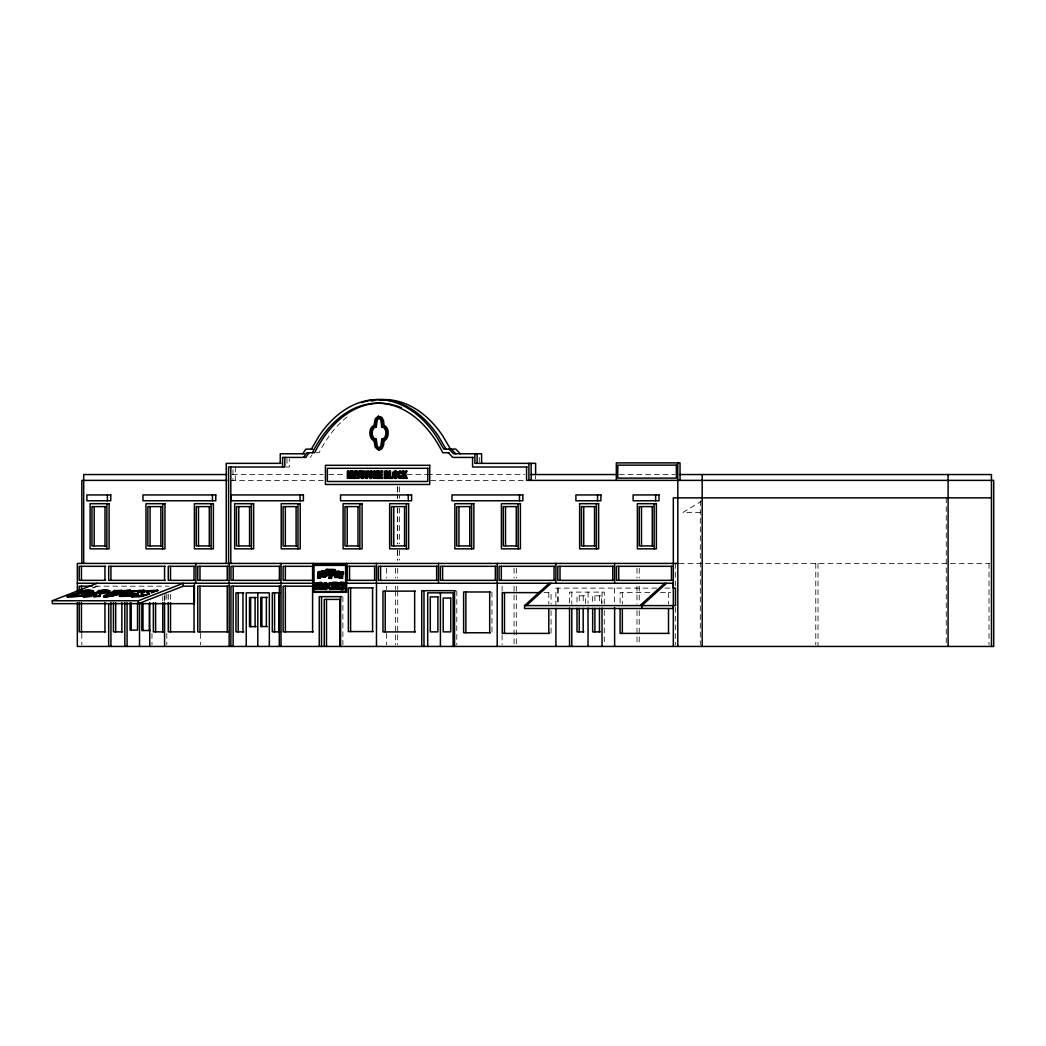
<?xml version="1.0" encoding="UTF-8"?>
<svg xmlns="http://www.w3.org/2000/svg" width="1046" height="1046" viewBox="0 0 1046 1046"><rect width="100%" height="100%" fill="white"/><g stroke="black" fill="none" stroke-linecap="round" stroke-linejoin="round"><path stroke-width="0.75" stroke-dasharray="5 3.75" d="M310.309 457.416L311.917 455.075M702.18 500.773L682.96 512.422L700.585 512.422M92.623 587.917L97.108 586.178M93.002 587.917L97.474 586.178M316.127 452.735L319.108 452.735A129.73 82.935 90 0 1 348.057 416.243M286.133 467L289.311 467L289.311 459.011M232.343 474.544L323.227 474.544M328.732 474.544L345.062 474.544M407.129 474.544L426.716 474.544M427.448 474.544L524.647 474.544M619.324 474.544L675.193 474.544M230.813 480.375L323.227 480.375M430.704 480.375L524.647 480.375M679.194 563.415L989.843 563.415M95.304 586.178L168.955 586.178M656.783 588.114L555.91 588.114L555.91 605.595M664.903 588.114L671.388 588.114M543.985 592.624L551.046 592.624L551.046 604.039M649.775 592.611L620.095 592.611L620.095 604.026M660.444 592.611L670.748 592.611M988.993 563.415L988.993 644.82M946.251 497.857L946.251 644.807M818.024 563.415L818.024 646.441M815.775 563.415L815.775 644.82M700.323 500.773L700.31 644.82M675.337 563.415L675.337 586.205M675.337 607.373L675.337 644.82M668.512 592.611L668.512 604.026M639.224 568.292L639.224 578.059M639.224 586.205L639.224 602.483M639.224 610.629L639.224 644.82M636.988 568.292L636.988 578.059M636.988 586.205L636.988 604.117M636.988 610.629L636.988 644.82M622.331 592.611L622.331 603.973M614.617 588.114L614.617 604.313M604.261 604.091L604.261 592.114L569.547 592.114L569.547 603.294M604.261 610.498L604.261 644.807M602.025 592.114L602.025 603.294M601.685 603.647L601.685 595.802L592.664 595.802L592.664 603.647M599.45 595.802L599.45 603.647M594.899 595.802L594.899 603.647M588.035 592.114L588.035 603.294M585.42 603.647L585.42 595.802L577 595.802L577 603.647M583.184 595.802L583.184 603.647M579.236 595.802L579.236 603.647M571.796 592.114L571.796 604.091M558.159 588.114L558.159 604M557.78 588.114L557.78 605.595M551.046 610.563L551.046 633.405M548.797 592.624L548.797 604.039M535.617 476.008L535.617 478.924M516.306 568.292L516.306 578.059M516.306 586.205L516.306 644.82M514.057 568.292L514.057 578.059M514.057 586.205L514.057 644.82M502.119 586.205L502.119 591.082M502.119 635.04L502.119 644.82M491.947 591.984L491.947 632.765M479.277 457.416L479.277 462.214M456.788 590.676L456.788 644.846M399.585 486.887L399.585 498.288M399.585 508.055L399.585 543.868M399.585 550.379L399.585 560.159M397.715 486.887L397.715 498.288M397.715 508.055L397.715 543.868M397.715 550.379L397.715 560.159M397.715 568.292L397.715 578.059M397.715 586.205L397.715 589.46M397.715 591.082L397.715 644.82M397.336 486.887L397.336 498.288M397.336 508.055L397.336 543.868M397.336 550.379L397.336 560.159M395.48 568.292L395.48 578.059M395.48 586.205L395.48 589.46M395.48 591.082L395.48 644.82M386.654 568.292L386.654 578.059M386.654 586.205L386.654 589.46M386.654 633.418L386.654 644.82M342.879 596.638L342.879 644.833M286.983 458.566L286.983 463.352M235.298 467L235.298 480.375M232.97 469.759L232.97 480.375M200.414 633.418L200.414 644.82M170.524 594.337L170.524 600.862M168.275 594.337L168.275 600.862M166.798 594.311L166.798 600.835M166.798 633.405L166.798 644.82M165.02 594.468L165.02 600.966M164.562 595.945L164.562 600.835M162.784 596.089L162.784 600.966M151.971 633.445L151.971 644.82M81.823 633.418L81.823 644.82"/><path stroke-width="1.5" d="M281.008 646.441L281.073 563.415M230.878 646.441L230.97 586.178L280.014 586.178M233.114 646.441L233.206 586.178M279.295 646.441L279.387 586.178M329.137 569.795L330.497 570.253L330.575 573.666L329.804 573.666L329.137 569.455L331.634 569.495L330.889 575.705L327.947 570.868L328.614 575.627L326.117 575.601C327.594 570.148 324.626 570.423 325.293 575.666A2.014 1.294 -90 0 1 324.861 576.817C321.384 579.549 320.821 570.894 322.181 570.998C323.109 572.45 321.776 579.223 325.646 576.817A2.014 1.294 -90 0 0 326.064 575.666L326.104 575.182M323.502 571.378L325.672 571.848L325.594 576.111A1.373 0.889 -90 0 1 325.136 576.712C321.841 578.137 321.318 569.73 325.084 571.404M324.273 571.378L323.711 575.47L324.469 576.791A1.373 0.889 -90 0 0 324.822 576.111L324.273 571.038M326.038 571.43L326.823 571.09L321.41 570.998M327.594 573.809C326.3 578.804 326.077 569.299 326.927 569.403M326.888 575.261L326.117 575.601M331.621 569.835C326.993 569.338 333.125 583.04 327.176 570.868L327.241 574.842L328.614 575.627M329.032 578.32L329.817 577.353L329.032 578.32L331.517 578.346L331.53 577.379L329.045 577.353M329.908 569.795L329.137 569.455M330.85 569.835L331.634 569.495M339.296 577.523L338.525 577.523L337.989 574.62L336.394 574.463C334.825 580.504 341.205 573.6 339.296 577.523L334.785 577.444L334.838 571.26L335.609 571.26L336.145 576.568L334.785 577.104M335.557 577.104L334.785 577.444M336.394 574.071L336.42 571.678L337.675 571.887A2.314 1.491 -90 0 1 338.146 572.894L338.368 571.325L339.152 571.325L339.139 572.907C334.092 575.614 340.055 571.482 338.512 575.614L337.727 577.013L336.498 576.947M336.394 574.463L337.27 576.947M337.165 574.071L336.995 571.691M338.812 573.783L340.447 572.463A7.152 4.615 -90 0 1 341.035 572.424C339.074 571.443 338.629 575.954 338.826 572.005L339.597 572.005M342.604 577.915L341.218 577.3L341.258 572.437L342.029 572.437C345.232 580.347 336.917 580.295 340.264 572.424M341.833 577.915L342.604 578.255M341.258 572.437A7.152 4.615 -90 0 1 341.846 572.502L343.454 573.849L343.467 572.084L338.826 572.005M114.851 591.238L114.472 590.964M374.063 425.356L375.213 418.858L378.482 416.086L381.751 418.858L382.901 425.356C388.471 427.513 388.471 438.627 382.901 440.797L381.751 447.296L378.482 450.055L375.213 447.296L374.063 440.797C368.257 438.732 368.336 425.709 375.174 425.356L372.337 427.618M375.187 426.912L376.155 419.956L378.482 417.942L380.809 419.956L381.777 426.912C387.295 427.592 387.295 438.562 381.777 439.228L380.809 446.184L378.482 448.211L376.155 446.184L375.187 439.228C369.277 438.509 369.761 426.049 376.312 426.912L377.266 419.956L378.77 418.165L380.43 418.165M382.901 425.356C389.74 425.709 389.818 438.732 384.026 440.797L383.568 445.361L381.934 448.786L379.606 450.055L377.266 448.786M335.701 589.042L335.779 587.12M336.381 589.042L336.446 587.12L333.7 588.506L333.582 586.048L334.942 586.113L335.374 587.159M99.004 595.723L100.05 596.377L98.978 595.919M321.044 586.27C321.946 592.415 317.043 587.421 318.808 583.237C321.004 580.164 325.633 585.42 321.553 585.995C321.357 588.506 326.339 589.473 321.815 589.042L320.521 586.27M338.329 588.127L338.878 589.042L332.027 589.042L332.563 583.563L331.151 583.132C323.292 581.851 331.726 594.573 331.517 587.277L330.026 588.558A1.543 0.981 -90 0 1 329.412 587.957C327.79 585.917 330.497 580.543 331.347 585.132L332.262 585.132L332.236 582.897M336.106 589.042L336.106 582.897M336.106 588.702C338.643 589.277 338.695 582.727 336.106 583.237M341.414 589.042C344.735 585.865 334.746 580.046 345.428 582.897C341.767 586.231 347.154 591.892 339.1 589.042L337.819 586.27M318.389 571.796C321.135 569.704 321.344 575.967 319.971 572.24A1.36 0.876 -90 0 0 319.383 571.9L318.729 573.156L320.939 575.47L320.285 577.693L317.67 577.797L317.644 575.562L318.664 575.562C319.357 579.667 322.547 575.588 318.978 574.751M314.951 585.329L316.624 582.792M335.374 584.596L333.582 585.655L333.582 583.289L335.491 583.472A2.288 1.464 -90 0 1 335.962 584.466M136.346 596.063L137.941 594.22L136.398 595.802M402.279 473.132L400.683 473.472L399.258 472.413A1.621 1.033 -90 0 0 398.761 473.171L398.761 476.296A1.595 1.02 -90 0 0 399.258 477.068L399.703 477.211A1.451 0.928 -90 0 0 400.461 476.636L400.723 475.682L401.612 476.126L400.67 478.127L398.526 477.891A3.164 2.014 -90 0 1 397.781 476.309C395.937 473.315 400.579 468.425 401.599 473.132L402.279 473.132L401.52 471.471L399.572 471.288M400.723 475.682L402.292 476.126L401.821 477.551L400.736 478.401L399.206 477.891A3.164 2.014 -90 0 1 398.448 476.309M401.389 475.682L401.141 476.636A1.451 0.928 -90 0 1 400.383 477.211L399.925 477.068A1.451 0.928 -90 0 1 399.559 476.375M343.18 582.897L343.794 583.563L342.879 586.008L342.513 582.897M343.977 582.897L343.546 586.008M317.879 572.607L317.801 572.947A1.844 1.19 -90 0 0 317.958 574.346C321.423 575.627 319.043 579.549 317.644 575.562M318.651 572.607L318.572 572.947A1.844 1.19 -90 0 0 318.585 573.849M327.019 587.551C325.084 591.918 323.868 581.445 326.797 583.668A3.02 1.935 -90 0 1 327.542 585.211C325.842 597.606 319.357 578.438 326.94 584.021M398.448 473.21L398.892 472.021M361.288 472.008L361.197 473.825M343.114 584.858L343.18 583.237M336.25 587.12L335.583 588.545L333.7 588.506M369.356 472.949L370.833 471.105M393.505 472.949L395.519 471.04M387.818 476.518L386.079 477.12M359.628 471.158L358.582 473.995L357.497 471.158L350.135 471.158L348.266 474.335L350.815 471.158M331.517 587.277C329.752 593.37 326.247 580.674 331.83 583.132M358.347 478.323L358.347 475.315L360.02 471.158M355.745 471.158L357.418 475.302L357.418 478.323L359.013 478.323L359.013 475.315L360.7 471.158L358.961 471.158L357.902 473.995L356.83 471.158M372.271 476.584L372.428 473.223M393.937 472.884L393.937 476.584L396.029 477.054M396.434 476.584L396.591 473.223A1.752 1.124 -90 0 0 395.793 472.308L394.577 472.308M332.197 587.277L330.693 588.558A1.543 0.981 -90 0 1 330.091 587.957C328.457 585.917 331.164 580.543 332.013 585.132M321.985 585.342L320.364 585.865L320.364 583.289L322.05 583.943M363.668 476.61L362.439 477.146L361.145 475.852C366.231 479.866 356.15 469.929 363.145 471.367A2.014 1.281 -90 0 1 363.799 472.74L364.479 472.74A2.014 1.281 -90 0 0 363.812 471.367L361.851 471.288M324.365 584.099L325.698 582.792L327.62 583.576A3.02 1.935 -90 0 1 328.209 585.211L327.385 588.65L325.306 588.99M311.368 449.1L319.226 435.672A133.391 85.275 90 0 1 435.921 435.672L443.779 449.1L455.768 449.1L460.24 453.768M99.069 595.998L100.795 593.409L109.869 590.872M351.469 478.323L349.652 473.943L351.378 471.158M352.149 478.323L350.332 473.943L352.057 471.158M406.554 478.323L404.737 473.943L406.463 471.158M403.351 478.323L404.096 474.962L405.351 478.323L407.221 478.323L405.403 473.943L407.129 471.158L405.22 471.158L403.351 474.335L403.351 471.158M348.266 478.323L348.266 476.152L349.691 474.962L348.946 478.323L347.35 478.323L347.35 471.158L348.946 471.158L348.946 474.335M404.018 471.158L402.422 471.158L402.422 478.323L404.018 478.323L404.763 474.962L406.031 478.323M317.67 577.797C323.724 579.34 319.984 573.953 320.154 571.914A1.36 0.876 -90 0 1 320.743 572.24C321.41 575.901 322.599 570.606 320.364 571.927M333.779 569.809C336.014 568.488 334.812 573.783 334.158 570.135A1.36 0.876 -90 0 0 333.569 569.795L332.903 571.051L334.968 572.868L334.903 575.065L331.072 575.692L331.059 573.443L332.079 573.456C335.975 578.373 332.236 570.789 332.785 569.795A1.36 0.876 -90 0 1 333.386 570.135C334.759 573.862 334.537 567.599 331.804 569.678A1.844 1.19 -90 0 0 331.281 570.488L331.203 570.828A1.844 1.19 -90 0 0 331.373 572.227C334.825 573.509 332.445 577.431 331.059 573.443M329.621 575.692L332.288 575.392M302.673 453.768L305.89 449.1L312.61 449.1M303.588 457.416L306.805 452.735L314.624 452.735A129.73 82.935 -90 0 1 392.263 404.684M309.041 452.735L305.824 457.416L282.59 457.416L282.59 467M316.428 582.727L318.599 582.897L318.625 585.132L317.709 585.132C316.48 579.994 313.787 587.198 316.193 588.715A1.857 1.19 -90 0 0 316.873 588.65A1.857 1.19 -90 0 0 317.539 588.65C316.193 589.669 314.728 583.197 317.539 583.276M317.513 583.132L318.35 582.897M331.151 583.132C332.21 581.04 345.206 582.714 338.852 585.995C337.806 588.65 343.454 589.225 341.99 588.414M99.305 595.592L100.861 593.683C114.655 592.624 109.32 587.577 98.899 590.977M345.428 583.237C343.376 582.975 341.467 588.937 344.278 588.702M96.559 593.945L93.944 596.717L100.05 596.377M107.411 595.88L121.99 590.585L113.922 590.637M122.827 596.024L132.28 591.958L139.563 590.951M93.46 591.369C85.929 596.651 75.338 596.285 67.088 596.717C75.94 596.821 85.942 596.756 93.525 591.644L93.421 590.938C82.882 587.277 78.568 594.965 67.088 596.717M386.968 478.27C388.537 476.322 388.981 469.863 384.3 471.158L384.3 478.323L386.523 478.323M387.255 474.518C389.622 474.57 388.563 469.955 386.131 471.158M139.772 591.317L137.68 592.821L139.719 590.833L132.214 591.683L124.683 594.494L122.866 596.259L127.481 596.063L131.221 594.559L130.083 593.945L131.195 594.376M93.944 596.717L95.513 595.226M673.245 605.595L673.245 608.497L524.543 608.497L524.543 605.595L549.189 583.263M526.413 605.595L551.059 583.263M640.021 605.595L664.668 583.263M666.524 583.263L641.878 605.595L641.878 608.497M153.487 591.395L151.709 592.677L153.357 590.715L147.591 591.487L146.793 592.311L149.434 593.592L143.707 595.762L131.626 596.717L140.975 596.56L149.5 593.867L146.858 592.585M385.359 438.248L381.777 439.228M318.115 588.493C319.2 583.106 319.278 591.435 315.16 588.741A2.824 1.804 -90 0 1 314.401 587.394L315.147 583.25L318.18 583.132M318.795 588.493L315.827 588.741A2.824 1.804 -90 0 1 315.081 587.394L314.911 586.022M363.093 472.295C363.629 473.184 360.242 472.387 364.243 474.675C366.754 478.218 359.955 480.232 360.255 475.995L361.824 475.852M333.988 585.655L335.583 584.596L335.583 587.159L333.988 586.048M319.174 571.796L321.135 571.927M321.553 585.995L322.495 584.008L321.017 582.897M338.852 585.995L339.793 584.008L338.303 582.897M371.866 477.054L370.297 476.231L370.441 472.884A1.752 1.124 -90 0 1 371.238 472.308L371.631 472.308A1.752 1.124 -90 0 1 371.879 472.426M114.785 590.964C83.902 603.398 126.305 592.52 130.606 590.31C127.455 592.86 84.203 603.464 114.315 591.5M90.636 595.802C91.342 597.567 91.512 593.213 96.493 593.67M90.701 596.076L95.957 593.67M146.937 592.101L153.422 590.99M105.502 591.631L97.801 593.54M362.687 478.388C367.512 476.257 359.105 473.014 362.413 472.295M371.173 478.375L372.755 476.296L372.572 472.557A3.086 1.974 -90 0 0 371.591 471.275L371.16 471.092M395.336 478.375L396.918 476.296L396.735 472.557A3.086 1.974 -90 0 0 395.754 471.275L395.323 471.092M137.68 592.821L144.113 590.31L131.482 591.042L120.382 594.795A9.819 1.804 -13 0 0 119.506 596.155L128.632 596.142L138.098 593.88L130.541 596.168L119.571 596.429A9.819 1.804 -13 0 1 120.434 595.069M131.561 596.442L137.941 594.22M131.626 596.717L138.007 594.494M137.614 592.546L144.113 590.31M151.644 592.402L157.763 590.31L151.709 592.677M194.412 583.263L194.412 603.647L52.3 603.647L52.3 600.744L97.108 583.263M67.022 596.442L83.013 590.859L81.863 590.637M81.928 590.925L82.726 590.31M91.669 596.377C66.63 599.188 105.777 592.167 98.311 590.637M83.523 596.717L98.86 591.513M98.376 590.925L99.174 590.31M97.003 593.265C114.72 586.937 101.867 593.788 97.069 593.54M98.389 593.03L105.476 591.042M83.458 596.442L91.603 596.102M93.879 596.442L99.985 596.102M113.988 590.912L114.772 590.31M130.606 590.31C123.729 589.382 122.447 593.67 113.818 595.579A4.72 0.863 -13 0 1 110.732 596.181L107.346 595.605L121.924 590.31M123.873 590.925L124.683 590.31M130.083 593.945L138.033 593.605M130.149 594.22L138.098 593.88M122.8 595.985L131.221 594.559M138.399 600.744L183.207 583.263L183.207 586.178L138.399 603.647L138.399 600.744L52.3 600.744M400.683 473.472L401.599 473.132M123.376 593.71L131.535 591.33L140.426 590.441M378.39 416.413L381.934 417.354L383.568 420.793L384.026 425.356M380.43 447.989L378.77 447.989L377.266 446.184L376.312 439.228C370.794 438.562 370.794 427.592 376.312 426.912M320.573 585.865L321.436 584.466L320.586 583.289M337.871 585.865L338.734 584.466L337.884 583.289M136.438 595.985L143.668 594.834L141.066 593.409L145.329 591.291L157.763 590.31M157.828 590.585L155.671 590.559M144.178 590.585L142.073 590.545M318.808 588.702L320.024 588.427L319.357 588.427M332.027 588.702L333.229 588.427L332.563 588.427M371.356 471.04C367.329 470.595 367.355 478.885 371.369 478.44M370.689 478.44L373.239 476.924L373.239 472.557A3.086 1.974 -90 0 0 372.271 471.275L370.676 471.04M362.923 473.263L364.518 473.21M385.856 478.323L388.484 477.604L387.935 474.518M381.777 426.912L382.901 426.912M375.187 439.228L376.312 439.228M374.063 440.797L375.174 440.797L372.337 438.536M382.901 440.797L384.026 440.797M449.192 452.735L442.759 452.735A129.73 82.935 90 0 0 312.388 452.735M304.582 453.768L280.263 453.768L280.263 463.352M473.276 457.416L452.813 457.416L448.342 452.735M280.916 463.352L226.25 463.352L226.25 563.415M527.223 467L472.557 467L472.557 457.416M386.419 472.347L385.216 472.347L385.216 474.008L386.876 473.72L386.536 472.374M349.652 473.943L350.332 473.943M404.737 473.943L405.403 473.943M226.864 474.544L83.68 474.544L83.68 563.415M531.133 474.544L616.342 474.544M679.704 474.544L991.464 474.544L991.464 646.441M357.418 475.302L358.098 475.302L358.098 478.323M358.347 475.315L359.013 475.315M386.641 475.198L385.216 475.198L385.216 477.12L387.046 476.78L386.484 475.224M360.255 475.995L362.805 478.453M348.266 476.152L348.946 476.152M401.612 476.126L402.292 476.126M403.351 476.152L404.018 476.152M226.864 480.375L81.823 480.375L81.823 563.415M991.464 497.857L673.323 497.857L673.323 646.441M105.607 506.604L91.956 506.604L91.956 545.934L105.607 545.934M161.476 506.604L147.839 506.604L147.839 545.934L161.476 545.934M209.906 506.604L196.256 506.604L196.256 545.934L209.906 545.934M250.164 506.604L236.514 506.604L236.514 545.934L250.164 545.934M296.724 506.604L283.074 506.604L283.074 545.934L296.724 545.934M358.608 506.604L344.958 506.604L344.958 545.934L358.608 545.934M405.168 506.604L391.518 506.604L391.518 545.934L405.168 545.934M470.36 506.604L456.71 506.604L456.71 545.934L470.36 545.934M516.92 506.604L503.27 506.604L503.27 545.934L516.92 545.934M595.135 506.604L581.498 506.604L581.498 545.934L595.135 545.934M652.874 506.604L639.224 506.604L639.224 545.934L652.874 545.934M677.808 563.415L77.339 563.415L77.339 591.356M346.631 564.5L312.846 564.5L312.846 592.311L346.631 592.311L346.631 563.415M346.056 565.389L313.408 565.389L313.408 591.435L346.056 591.435M105.594 566.317L79.208 566.317L79.208 580.347L105.594 580.347M165.203 566.317L108.679 566.317L108.679 580.347L165.203 580.347M194.661 566.317L168.275 566.317L168.275 580.347L194.661 580.347M227.923 566.317L197.759 566.317L197.759 580.347L227.923 580.347M280.014 566.317L230.97 566.317L230.97 580.347L280.014 580.347M313.277 566.317L283.113 566.317L283.113 580.347L313.277 580.347M375.253 566.317L347.324 566.317L347.324 580.347L375.253 580.347M437.267 566.317L378.338 566.317L378.338 580.347L437.267 580.347M495.974 566.317L440.366 566.317L440.366 580.347L495.974 580.347M554.681 566.317L499.073 566.317L499.073 580.347L554.681 580.347M613.374 566.317L557.78 566.317L557.78 580.347L613.374 580.347M672.081 566.317L616.486 566.317L616.486 580.347L672.081 580.347M77.339 583.263L313.29 583.263M318.808 583.237L319.488 582.897M332.027 583.237L333.086 583.38M340.264 583.237L341.506 583.616M342.016 583.367L344.435 583.433M346.174 583.263L673.323 583.263M332.563 583.563L333.243 583.563M341.99 583.446L342.657 583.446M343.794 583.563L344.474 583.563M92.074 586.178L79.208 586.178L79.208 591.068M182.828 586.178L194.412 586.178M227.923 586.178L197.759 586.178L197.759 631.876L227.923 631.876M313.277 586.178L283.113 586.178L283.113 631.876L313.277 631.876M319.278 586.205L316.572 586.205L317.16 588.388M338.486 586.27L337.662 586.27L337.701 588.401L338.878 588.702M316.572 586.545L317.448 586.597M331.752 587.499L332.432 587.499M373.2 587.878L348.357 587.878L348.357 631.575L373.2 631.575M321.828 587.551L320.364 586.27L321.083 588.401M336.642 588.427L337.322 588.427M337.701 588.401L338.368 588.401M320.403 588.401L321.58 588.702M85.707 590.585L90.061 590.585M102.312 590.585L105.371 590.585M117.701 590.585L121.99 590.585M126.226 590.585L130.672 590.585M455.232 590.676L421.734 590.676L421.734 646.441M415.301 591.134L382.98 591.134L382.98 631.915L415.301 631.915M490.313 591.984L463.626 591.984L463.626 632.765L490.313 632.765M539.161 592.624L502.237 592.624L502.237 633.405L549.438 633.405M243.796 592.834L235.938 592.834L235.938 631.876L243.796 631.876M279.962 592.834L272.313 592.834L272.313 631.876L279.962 631.876M341.349 596.638L319.278 596.638L319.278 646.441M256.218 597.514L249.51 597.514L249.51 626.646L256.218 626.646M267.475 597.41L260.768 597.41L260.768 626.541L267.475 626.541M340.486 599.41L324.26 599.41L324.26 646.441M524.543 605.595L675.494 605.595L675.494 588.114L673.245 588.114L673.245 583.263M150.428 630.529L141.851 630.529L141.851 603.294M105.594 631.876L79.208 631.876L79.208 602.496M122.696 631.876L113.439 631.876L113.439 602.601M163.451 631.876L153.357 631.876L153.357 602.601M194.661 631.876L168.275 631.876L168.275 602.496M583.877 631.876L577 631.876L577 608.354M600.326 631.876L592.664 631.876L592.664 608.354M669.139 633.392L620.095 633.392L620.095 608.929M330.575 573.666L327.66 569.429L329.804 573.666M333.949 569.547L334.968 569.56M326.143 569.756L326.927 569.756M321.41 571.338L322.181 571.338M320.534 571.665L321.553 571.665M321.906 571.678L322.678 571.678M333.962 571.665L335.609 571.6M335.387 571.94L336.158 571.94M343.467 572.084L342.696 572.084L342.46 573.849M320.547 573.77L321.567 573.783M327.843 575.287L328.614 575.287M337.1 574.542L337.518 575.601L339.401 575.588M335.335 576.843L336.106 576.843M331.53 577.379L330.745 578.346L331.517 578.346M318.102 577.51L318.873 577.51M339.597 577.876L340.381 577.876L339.597 578.216M326.156 569.403L328.431 569.429M334.838 571.26L339.152 571.325M336.42 571.678L338.446 571.887A2.314 1.491 -90 0 1 338.917 572.894L339.139 572.907M342.029 572.437L343.454 573.849M337.544 573.025L337.518 575.601M332.079 573.456C330.222 578.686 337.257 573.927 332.38 572.646M318.664 575.562L318.677 577.81M385.752 472.347L387.412 472.465L387.543 473.72L385.83 474.008L385.896 472.347M154.154 590.454C150.297 590.559 142.884 590.885 141.563 593.984C147.8 594.729 137.562 597.933 136.281 595.775M385.961 475.198L387.621 475.433M108.052 590.611L109.869 590.938M91.172 590.611L93.486 591.212M395.532 478.44L393.911 477.473L393.335 475.59M123.82 590.637L124.866 590.912L113.753 595.305A4.72 0.863 -13 0 1 110.667 595.906L107.385 595.789M323.985 588.702L322.233 585.995M370.885 478.375L369.29 476.309M362.557 475.185L361.681 474.675M334.55 569.809L332.576 569.678A1.844 1.19 -90 0 0 332.066 570.488L331.987 570.828A1.844 1.19 -90 0 0 332.144 572.227M384.693 427.369L385.359 427.892M451.297 449.1L455.755 453.768M449.048 449.1L453.519 453.768L481.605 453.768L481.605 463.352M324.992 588.571C323.528 573.744 329.908 593.461 324.168 587.342M450.499 449.1L442.641 435.672A133.391 85.275 -90 0 0 379.476 399.768M446.027 449.1L438.156 435.672A133.391 85.275 90 0 0 367.015 401.076M339.532 585.995L341.284 589.042M339.126 587.551L339.78 589.042M356.411 471.158L358.098 475.302M375.632 474.819L377.018 478.323M334.38 588.506L334.249 586.048M374.533 471.158L376.416 475.943L376.416 471.158L377.946 471.158L377.946 478.323L376.351 478.323L374.494 473.655L374.494 478.323M350.109 476.074L350.946 478.323M349.024 474.962L350.279 478.323L356.111 478.323L356.111 477.12L352.881 477.12L352.881 475.159L355.849 475.159L355.849 473.956L352.881 473.956L352.881 472.374L356.019 472.374L356.019 471.158M342.068 584.976L342.604 586.414M318.141 584.256L318.376 585.132M401.363 473.472L399.938 472.413A1.621 1.033 -90 0 0 399.428 473.171L399.428 476.296M331.569 582.897L331.595 585.132M317.919 582.897L317.945 585.132M948.107 474.544L948.107 646.441M702.18 474.544L702.18 646.441M680.044 480.375L680.044 462.894L616.342 462.894L616.342 480.375M677.808 462.894L677.808 646.441M671.467 566.317L671.467 580.347M668.512 608.929L668.512 633.392M655.633 494.941L655.633 500.773M654.129 503.688L654.129 548.836M652.273 506.604L652.273 545.934M641.473 506.604L641.473 545.934M622.331 608.68L622.331 633.392M618.722 566.317L618.722 580.347M614.617 563.415L614.617 583.263M614.617 607.556L614.617 646.441M612.76 566.317L612.76 580.347M602.025 608.092L602.025 646.441M599.45 608.354L599.45 631.876M597.567 494.941L597.567 500.773M596.39 503.688L596.39 548.836M594.899 608.354L594.899 631.876M594.533 506.604L594.533 545.934M588.035 608.092L588.035 646.441M583.733 506.604L583.733 545.934M583.184 608.354L583.184 631.876M579.236 608.354L579.236 631.876M571.796 608.864L571.796 646.441M569.547 608.092L569.547 646.441M560.015 566.317L560.015 580.347M555.91 563.415L555.91 583.263M555.91 608.497L555.91 646.441M554.053 566.317L554.053 580.347M548.797 608.929L548.797 633.405M535.617 474.544L535.617 463.352L474.884 463.352L474.884 453.768M531.133 463.352L531.133 480.375M528.897 463.352L528.897 480.375M526.569 467L526.569 480.375L993.7 480.375L993.7 646.441L77.339 646.441L77.339 602.705M519.483 494.941L519.483 500.773M518.175 503.688L518.175 548.836M516.306 506.604L516.306 545.934M505.506 506.604L505.506 545.934M504.486 592.624L504.486 633.405M501.309 566.317L501.309 580.347M497.203 563.415L497.203 646.441M495.346 566.317L495.346 580.347M489.698 591.984L489.698 632.765M477.133 453.768L477.133 463.352M471.615 503.688L471.615 548.836M469.746 506.604L469.746 545.934M465.875 591.984L465.875 632.765M458.946 506.604L458.946 545.934M454.552 590.676L454.552 646.441M453.127 646.441L453.127 592.834L427.696 592.834L427.696 646.441M442.602 566.317L442.602 580.347M440.418 592.834L440.418 646.441M438.509 563.415L438.509 583.263M436.64 566.317L436.64 580.347M423.983 590.676L423.983 646.441M414.647 591.134L414.647 631.915M408.241 494.941L408.241 500.773M406.423 503.688L406.423 548.836M404.567 506.604L404.567 545.934M403.089 471.158L403.089 478.323M393.767 506.604L393.767 545.934M392.158 477.12L392.158 478.323M390.537 477.12L390.537 471.223L388.942 471.223L388.942 478.323L392.825 478.323L392.825 477.12L389.857 477.12L389.857 471.223M389.609 471.223L389.609 478.323M385.896 475.198L385.896 477.12M385.216 591.134L385.216 631.915M381.738 477.12L381.738 478.323M381.646 471.158L381.646 472.374M381.476 473.956L381.476 475.159M380.587 566.317L380.587 580.347M379.842 472.374L379.842 473.956M379.842 475.159L379.842 477.12M378.927 471.158L378.927 478.323M377.266 471.158L377.266 478.323M377.083 471.158L377.083 475.943L375.213 471.158L373.644 471.158L373.644 478.323L375.174 478.323L375.174 473.655M376.482 563.415L376.482 646.441M374.612 566.317L374.612 580.347M372.572 587.878L372.572 631.575M368.061 471.158L368.061 472.374M367.381 472.374L367.381 478.323L365.786 478.323L365.786 472.374M366.701 478.323L366.701 472.374L368.728 472.374L368.728 471.158L364.426 471.158L364.426 472.374L366.453 472.374L366.453 478.323M359.863 503.688L359.863 548.836M357.994 506.604L357.994 545.934M355.352 471.158L355.352 472.374M355.431 477.12L355.431 478.323M355.169 473.956L355.169 475.159M353.548 472.374L353.548 473.956M353.548 475.159L353.548 477.12M351.953 471.158L351.953 478.323M350.606 587.878L350.606 631.575M349.573 566.317L349.573 580.347M348.266 471.158L348.266 474.335M347.207 506.604L347.207 545.934M346.174 564.5L346.174 592.311M345.611 565.389L345.611 591.435M340.63 596.638L340.63 646.441M339.806 599.41L339.806 646.441M338.329 583.289L338.329 585.865M336.171 582.897L336.171 584.466L335.295 584.466A2.288 1.464 -90 0 0 334.812 583.472L334.145 583.289L334.249 585.655M335.505 582.897L335.505 584.466M334.903 584.596L334.903 587.159M326.496 599.41L326.496 646.441M321.527 596.638L321.527 646.441M321.044 583.289L321.044 585.865M313.852 565.389L313.852 591.435M313.29 563.415L313.29 564.5M312.597 566.317L312.597 580.347M312.597 586.178L312.597 631.876M300.032 494.941L300.032 500.773M297.979 503.688L297.979 548.836M296.11 506.604L296.11 545.934M285.323 506.604L285.323 545.934M285.349 566.317L285.349 580.347M285.349 586.178L285.349 631.876M284.826 457.416L284.826 467L228.577 467L228.577 563.415M279.387 566.317L279.387 580.347M279.073 592.834L279.073 631.876M274.562 592.834L274.562 631.876M269.345 646.441L269.345 592.834L246.241 592.834L246.241 646.441M266.351 597.41L266.351 626.541M261.879 597.41L261.879 626.541M257.8 592.834L257.8 646.441M255.093 597.514L255.093 626.646M251.419 503.688L251.419 548.836M250.622 597.514L250.622 626.646M249.549 506.604L249.549 545.934M242.96 592.834L242.96 631.876M238.763 506.604L238.763 545.934M238.187 592.834L238.187 631.876M233.206 566.317L233.206 580.347M230.813 467L230.813 563.415M229.152 563.415L229.152 646.441M227.244 566.317L227.244 580.347M227.244 586.178L227.244 631.876M212.43 494.941L212.43 500.773M211.161 503.688L211.161 548.836M209.292 506.604L209.292 545.934M199.995 566.317L199.995 580.347M199.995 586.178L199.995 631.876M198.492 506.604L198.492 545.934M195.929 563.415L195.929 583.263M194.033 566.317L194.033 580.347M194.033 586.178L194.033 631.876M170.524 566.317L170.524 580.347M170.524 602.496L170.524 631.876M164.562 566.317L164.562 580.347M164.562 602.457L164.562 646.441M162.731 503.688L162.731 548.836M162.784 602.601L162.784 631.876M160.875 506.604L160.875 545.934M155.593 602.601L155.593 631.876M150.075 506.604L150.075 545.934M149.735 602.588L149.735 646.441M149.303 603.294L149.303 630.529M142.975 603.294L142.975 630.529M139.523 602.588L139.523 646.441M137.536 602.836L137.536 630.084L130.083 630.084L130.083 602.836M131.208 602.836L131.208 630.084M127.076 602.588L127.076 646.441M124.827 602.588L124.827 646.441M121.859 602.601L121.859 631.876M115.675 602.601L115.675 631.876M110.928 566.317L110.928 580.347M110.928 602.457L110.928 646.441M108.679 603.647L108.679 646.441M107.385 494.941L107.385 500.773M106.862 503.688L106.862 548.836M104.992 506.604L104.992 545.934M104.953 566.317L104.953 580.347M104.953 602.496L104.953 631.876M94.205 506.604L94.205 545.934M81.444 566.317L81.444 580.347M81.444 586.178L81.444 591.068M81.444 602.496L81.444 631.876M393.806 405.077A129.73 82.935 -90 0 1 401.442 407.705M361.393 402.71A133.391 85.275 90 0 1 365.603 401.429M371.487 401.076A133.391 85.275 -90 0 1 374.677 400.409M317.892 572.541A1.844 1.19 -90 0 1 318.402 571.717M318.664 572.541A1.844 1.19 -90 0 1 319.187 571.717M361.877 474.884A2.014 1.281 -90 0 1 361.38 474.008M394.081 472.884A1.752 1.124 -90 0 1 394.721 472.308M369.447 474.152C368.61 478.833 373.605 476.819 371.761 473.223A1.752 1.124 -90 0 0 370.964 472.308L370.415 472.308A1.778 1.138 -90 0 0 369.774 472.884L369.447 474.152M394.277 474.152L395.257 477.172L395.924 473.223A1.752 1.124 -90 0 0 395.127 472.308A1.778 1.138 -90 0 0 394.604 472.884L394.277 474.152M397.742 474.753C396.369 485.174 387.791 469.837 396.421 471.288A3.086 1.974 -90 0 1 397.402 472.557L397.742 474.753M339.401 584.466L338.904 585.773L337.662 585.865L337.662 583.289L339.401 584.466M90.113 591.121C79.941 598.364 60.93 596.952 89.956 590.885C82.346 599.044 59.387 596.874 90.021 591.173M429.723 465.3L325.424 465.3L325.424 484.481L429.723 484.481L429.723 465.3M676.37 465.143L617.781 465.143L617.781 478.127L676.37 478.127L676.37 465.143M427.801 468.307L327.346 468.307L327.346 481.474L427.801 481.474L427.801 468.307M382.313 471.158L378.247 471.158L378.247 478.323L382.405 478.323L382.405 477.12L379.175 477.12L379.175 475.159L382.143 475.159L382.143 473.956L379.175 473.956L379.175 472.374L382.313 472.374L382.313 471.158M110.745 494.941L86.896 494.941L86.896 500.773L110.745 500.773L110.745 494.941M215.79 494.941L142.988 494.941L142.988 500.773L215.79 500.773L215.79 494.941M303.392 494.941L231.153 494.941L231.153 500.773L303.392 500.773L303.392 494.941M411.601 494.941L340.538 494.941L340.538 500.773L411.601 500.773L411.601 494.941M522.843 494.941L451.964 494.941L451.964 500.773L522.843 500.773L522.843 494.941M600.927 494.941L575.901 494.941L575.901 500.773L600.927 500.773L600.927 494.941M658.993 494.941L633.091 494.941L633.091 500.773L658.993 500.773L658.993 494.941M109.098 503.688L90.1 503.688L90.1 548.836L109.098 548.836L109.098 503.688M164.967 503.688L145.969 503.688L145.969 548.836L164.967 548.836L164.967 503.688M213.397 503.688L194.399 503.688L194.399 548.836L213.397 548.836L213.397 503.688M253.655 503.688L234.657 503.688L234.657 548.836L253.655 548.836L253.655 503.688M300.215 503.688L281.217 503.688L281.217 548.836L300.215 548.836L300.215 503.688M362.099 503.688L343.101 503.688L343.101 548.836L362.099 548.836L362.099 503.688M408.659 503.688L389.661 503.688L389.661 548.836L408.659 548.836L408.659 503.688M473.851 503.688L454.853 503.688L454.853 548.836L473.851 548.836L473.851 503.688M520.411 503.688L501.413 503.688L501.413 548.836L520.411 548.836L520.411 503.688M598.639 503.688L579.628 503.688L579.628 548.836L598.639 548.836L598.639 503.688M656.365 503.688L637.367 503.688L637.367 548.836L656.365 548.836L656.365 503.688M437.882 596.874L430.285 596.874L430.285 631.876L437.882 631.876L437.882 596.874M450.734 598.064L443.216 598.064L443.216 631.876L450.734 631.876L450.734 598.064"/></g></svg>
